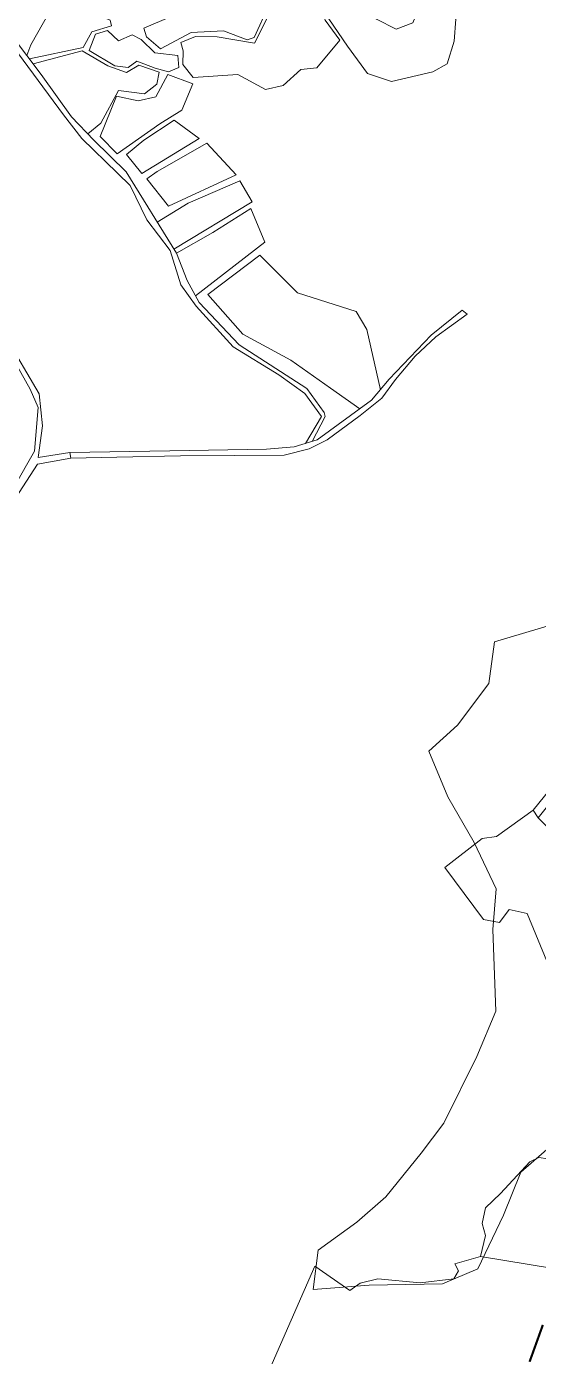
# Model space of a CAD drawing. Header units: metres. Extents: x 0 to 551036, y 0 to 1845929.
# Drawn here: x 547950.6 to 548068.7, y 1841545.9 to 1841852.5 of the extents above; entities that cross this region are included whole.
import ezdxf

# ---------------------------------------------------------------- set-up
doc = ezdxf.new("R2010")
doc.units = ezdxf.units.M
doc.header["$MEASUREMENT"] = 0
for name, color, linetype, lineweight in [('BD HH1 KEM TMB$0$Duong BT', 7, 'Continuous', 0), ('BD HH1 KEM TMB$0$duongdapcao', 7, 'Continuous', 0), ('BD HH1 KEM TMB$0$duongdat', 7, 'Continuous', 0), ('Level 10', 7, 'Continuous', 0), ('Q-CORRIDO', 7, 'Continuous', 0)]:
    doc.layers.add(name, color=color, linetype=linetype, lineweight=lineweight)

msp = doc.modelspace()

# ---------------------------------------------------------------- linework, layer by layer
at = {"layer": 'BD HH1 KEM TMB$0$Duong BT', "flags": 128}
msp.add_lwpolyline([(547960.85113, 1841752.97791), (547971.4318, 1841753.17686), (547986.15846, 1841753.49948), (547998.52455, 1841753.61778), (548010.05185, 1841753.67693), (548015.82748, 1841755.15024), (548019.94951, 1841757.23117), (548027.58245, 1841762.82333), (548032.5912, 1841766.81849), (548035.73065, 1841771.14166), (548040.27207, 1841776.50798), (548045.08909, 1841780.93331), (548052.30264, 1841786.18134), (548051.14033, 1841787.06855), (548043.96272, 1841781.29358), (548034.29273, 1841771.16317), (548030.21863, 1841766.32918), (548017.66083, 1841757.18816), (548012.37648, 1841755.59117), (548006.00172, 1841755.04808), (547983.71401, 1841754.69857), (547960.64742, 1841754.28454), (547960.85113, 1841752.97791)], close=True, dxfattribs=at)
at = {"layer": 'BD HH1 KEM TMB$0$duongdapcao', "flags": 128}
for points in [[(548001.44831, 1841867.70852), (547995.78052, 1841865.28346), (547993.79141, 1841862.7885), (547990.28049, 1841860.99256), (547984.64865, 1841858.33628), (547984.02555, 1841854.82505), (547977.66277, 1841852.13114), (547978.32182, 1841850.09861), (547981.56911, 1841847.32941), (547988.63887, 1841851.11487), (547996.09207, 1841851.46438), (548001.54418, 1841849.43723), (548003.12588, 1841849.93192), (548006.57688, 1841857.48671), (548008.33833, 1841858.74494), (548011.59761, 1841858.63202), (548013.17932, 1841860.35806), (548011.36994, 1841862.74011), (548004.74354, 1841866.96111), (548001.44831, 1841867.70852)], [(548024.68265, 1841847.92089), (548029.28399, 1841841.66198), (548034.81997, 1841839.84453), (548044.37013, 1841842.06526), (548047.68933, 1841843.88271), (548049.30698, 1841849.13611), (548049.66646, 1841854.19056), (548041.78188, 1841858.14809), (548039.72087, 1841853.34098), (548035.87444, 1841851.8838), (548031.39293, 1841854.14754), (548028.48115, 1841858.14809), (548020.34494, 1841854.23358), (548024.68265, 1841847.92089)], [(547980.34688, 1841842.85031), (547983.36651, 1841842.00073), (547985.76304, 1841843.04389), (547985.55933, 1841845.79157), (547980.22706, 1841846.4422), (547977.07562, 1841849.45336), (547974.96668, 1841850.58254), (547971.87516, 1841849.14687), (547969.33484, 1841851.54504), (547966.5309, 1841850.73848), (547965.09298, 1841846.92076), (547971.03637, 1841843.3934), (547974.11591, 1841843.00087), (547976.11701, 1841844.50645), (547980.34688, 1841842.85031)], [(547971.57559, 1841823.13796), (547981.41334, 1841830.04212), (547986.49398, 1841833.1662), (547988.99835, 1841839.27456), (547983.22272, 1841841.45765), (547980.44274, 1841836.26877), (547976.38063, 1841835.36005), (547971.41982, 1841836.40858), (547967.64528, 1841827.12237), (547971.57559, 1841823.13796)], [(547977.2314, 1841818.58896), (547990.47222, 1841826.6707), (547984.69658, 1841830.8917), (547977.67475, 1841826.26204), (547973.73247, 1841822.97665), (547977.2314, 1841818.58896)], [(547983.35453, 1841811.07181), (547999.00386, 1841818.26096), (547992.25763, 1841825.61141), (547980.80222, 1841819.07289), (547978.4057, 1841817.406), (547983.35453, 1841811.07181)]]:
    msp.add_lwpolyline(points, close=True, dxfattribs=at)
for points in [[(548005.77405, 1841837.93029), (548009.8122, 1841838.88203), (548013.92224, 1841842.59759), (548017.56497, 1841842.95248), (548022.87328, 1841849.36195), (548019.55408, 1841853.95397), (548017.85255, 1841857.83084), (548014.00612, 1841859.88488), (548011.27408, 1841857.35228), (548007.75118, 1841857.66953), (548003.23373, 1841848.65217), (547994.59424, 1841850.0771), (547989.60946, 1841850.19539), (547986.24234, 1841848.77047), (547986.7576, 1841846.91), (547986.67372, 1841843.74291), (547989.05826, 1841840.73712), (547999.35135, 1841841.45227), (548005.77405, 1841837.93029)], [(547951.28404, 1841845.01105), (547963.69101, 1841847.6144), (547965.72806, 1841851.22779), (547970.20957, 1841852.62045), (547969.95793, 1841853.98085), (547963.22369, 1841856.62637), (547957.46004, 1841858.63202), (547951.60053, 1841848.25965), (547950.67786, 1841845.81577)], [(547964.74405, 1841827.73262), (547967.76511, 1841830.17117), (547971.86317, 1841837.76898), (547977.83053, 1841836.95166), (547980.65843, 1841839.22616), (547981.19765, 1841841.95772), (547976.56037, 1841843.54933), (547973.68454, 1841841.90932), (547969.40673, 1841843.4149), (547963.48731, 1841846.87236), (547952.13082, 1841843.88694)], [(547984.61656, 1841801.18038), (548002.67054, 1841812.03968), (547999.81867, 1841816.91131), (547987.95586, 1841811.79771), (547980.79272, 1841807.37853)], [(547989.629, 1841790.38646), (548005.64224, 1841802.75885), (548002.37098, 1841810.55023), (547993.59968, 1841805.01722), (547985.21184, 1841800.2155)], [(548032.25568, 1841768.74618), (548029.10425, 1841782.62709), (548026.67177, 1841786.77281), (548013.10742, 1841791.11749), (548004.42001, 1841799.80146), (547992.43737, 1841790.71959), (548000.53763, 1841781.57856), (548011.59761, 1841775.5885), (548020.75235, 1841769.14139), (548027.52671, 1841764.36969)], [(548083.13061, 1841717.95289), (548058.59574, 1841710.6498), (548057.25842, 1841701.00523), (548050.0319, 1841691.44365), (548043.4155, 1841685.44215), (548047.79473, 1841674.92304), (548053.90208, 1841664.34439), (548058.99133, 1841653.6636), (548058.17722, 1841644.30553), (548058.88964, 1841625.48724), (548054.51102, 1841615.05231), (548046.87713, 1841599.69273), (548041.69037, 1841592.74912), (548041.69037, 1841592.74912), (548033.54744, 1841582.67887), (548026.82995, 1841576.88089), (548017.87231, 1841570.37073), (548016.75313, 1841561.3178), (548029.67965, 1841562.33486), (548046.57625, 1841562.64026), (548054.71918, 1841566.09872), (548060.62315, 1841578.50849), (548064.69432, 1841588.37522), (548078.96433, 1841600.84171)]]:
    msp.add_lwpolyline(points, dxfattribs=at)
at = {"layer": 'BD HH1 KEM TMB$0$duongdat', "flags": 128}
for points in [[(548016.49435, 1841756.83563), (548019.50615, 1841762.55448), (548019.2665, 1841763.52773), (548015.28826, 1841769.05536), (547999.6629, 1841779.06747), (547990.44825, 1841788.88063), (547987.70422, 1841793.92432), (547985.21184, 1841800.2155), (547973.62783, 1841818.99224), (547966.13547, 1841826.27279), (547961.03087, 1841831.62836), (547953.98507, 1841841.42539), (547947.37066, 1841850.20615)], [(547947.4785, 1841847.93165), (547959.16157, 1841832.15531), (547963.37946, 1841826.64381), (547971.59956, 1841818.65886), (547974.52332, 1841815.86816), (547978.41768, 1841807.8832), (547983.79788, 1841800.83386), (547986.25433, 1841792.9672), (547989.80119, 1841787.99879), (547998.33283, 1841778.65343), (548008.82962, 1841772.17406), (548014.86887, 1841767.88853), (548018.6434, 1841762.55448), (548015.01865, 1841756.38966)], [(547944.24319, 1841781.66997), (547951.49268, 1841768.92093), (547953.34999, 1841764.61927), (547952.46328, 1841754.58565), (547947.81401, 1841746.36948)], [(547960.64742, 1841754.28454), (547953.31405, 1841753.14997), (547954.28464, 1841760.41978), (547953.52973, 1841767.80788), (547945.78895, 1841781.04085)], [(547920.40971, 1841668.08467), (547923.35744, 1841679.53784), (547923.96856, 1841698.13176), (547923.34546, 1841708.40197), (547921.09272, 1841715.08029), (547922.1472, 1841722.79102), (547923.70494, 1841727.30238), (547929.98384, 1841731.50188), (547942.86518, 1841737.65325), (547948.08961, 1841743.77236), (547953.18224, 1841751.60138), (547960.85113, 1841752.97791)]]:
    msp.add_lwpolyline(points, dxfattribs=at)
at = {"layer": 'Level 10', "color": 5, "linetype": 'Continuous', "lineweight": 0}
msp.add_line((548067.53, 1841671.8), (548068.63, 1841670.09), dxfattribs=at)
at = {"layer": 'Level 10', "color": 5, "linetype": 'Continuous', "lineweight": 0, "flags": 128}
for points in [[(548067.53, 1841671.8), (548075.69, 1841681.92), (548077.55, 1841683.76), (548079.64, 1841689.87), (548084.62, 1841701.57), (548091.5, 1841710.13), (548101.33, 1841715.87)], [(548068.63, 1841670.09), (548077.1, 1841680.62), (548078.91, 1841682.42), (548083.81, 1841679.3), (548087.37, 1841677.41)], [(548068.63, 1841670.09), (548069.49, 1841669.2), (548073.68, 1841664.96), (548076.07, 1841663.06), (548087.37, 1841677.41)], [(548067.53, 1841671.8), (548059.03, 1841665.74), (548055.72, 1841665.33), (548047.1, 1841658.63), (548056.06, 1841646.6), (548059.75, 1841645.9), (548061.99, 1841648.96), (548066.09, 1841648.05), (548070.67, 1841637.05), (548074.7, 1841633.57), (548077.9, 1841636.56), (548078.59, 1841640.55), (548085.18, 1841639.16), (548091.03, 1841635.43)], [(548055.33, 1841568.93), (548056.52, 1841573.79), (548055.74, 1841576.55), (548056.53, 1841580.15), (548059.99, 1841583.48), (548066.7, 1841590.78), (548068.78, 1841591.73), (548070.87, 1841591.49), (548079.03, 1841603.11), (548083.32, 1841604.71), (548084.87, 1841607.79), (548084.77, 1841612.11), (548090.8, 1841613.01), (548091.22, 1841614.29)], [(548055.33, 1841568.93), (548049.43, 1841567.23), (548050.31, 1841565.64), (548049.21, 1841563.78), (548041.44, 1841562.86), (548031.68, 1841563.8), (548027.61, 1841562.76), (548025.23, 1841561.12), (548017.17, 1841566.68), (547993.36, 1841512.54)], [(548055.33, 1841568.93), (548077.3616, 1841565.3591), (548081.12, 1841564.75)]]:
    msp.add_lwpolyline(points, dxfattribs=at)
at = {"layer": 'Q-CORRIDO', "color": 6, "linetype": 'Continuous', "lineweight": 13, "ltscale": 2, "const_width": 0.5, "flags": 128}
msp.add_lwpolyline([(548066.67559, 1841544.66981), (548068.0437, 1841548.46458), (548069.73947, 1841553.16823)], dxfattribs=at)

doc.saveas('drawing.dxf')
